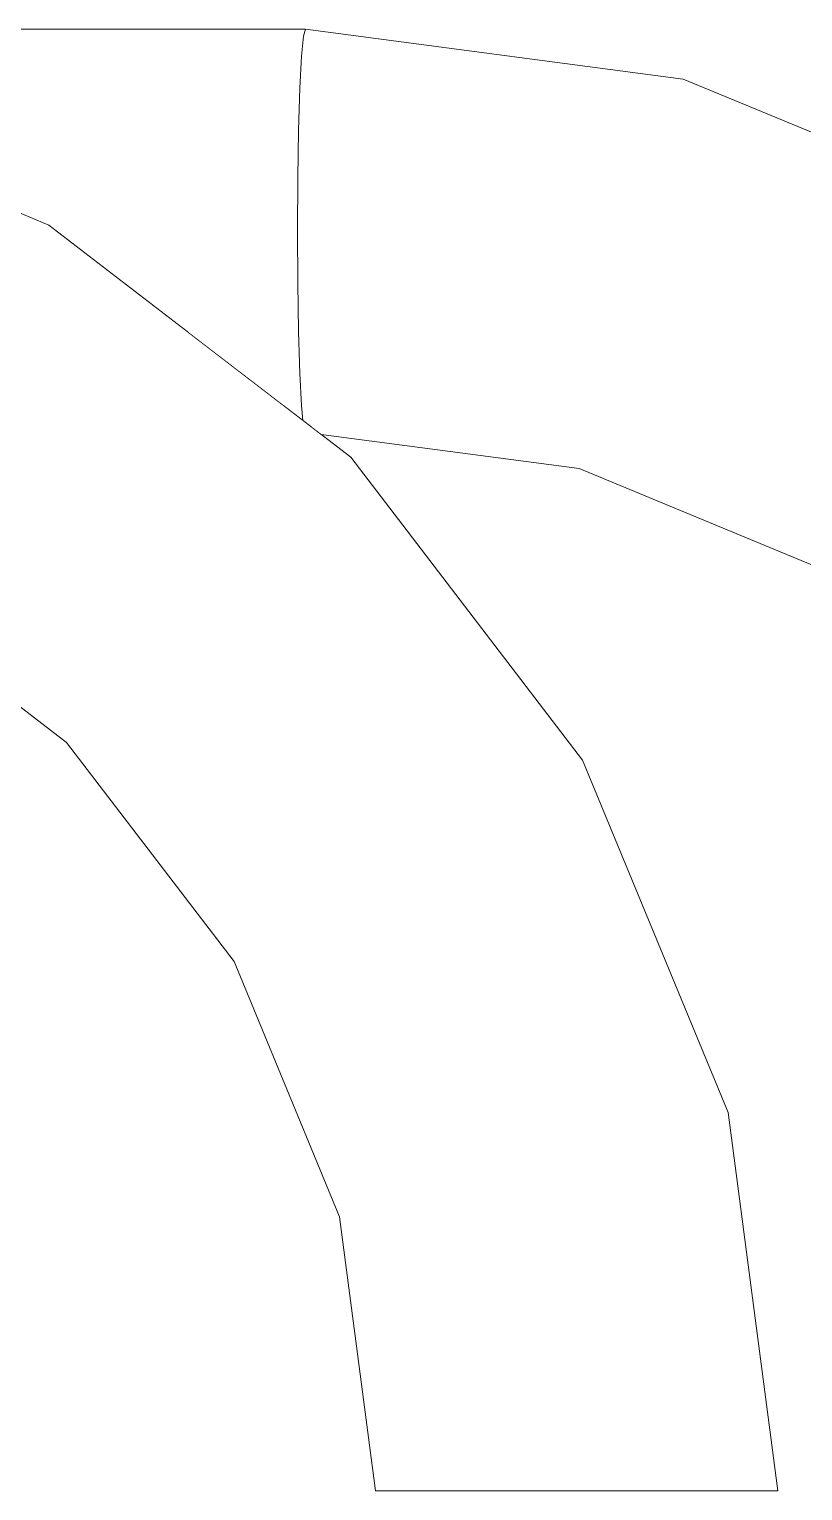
# Model space of a CAD drawing. Header units: millimetres. Extents: x -48147 to 1422273, y -494195 to 18123.
# Drawn here: x 1401705.9 to 1401736.6, y -488314.8 to -488256.8 of the extents above; entities that cross this region are included whole.
import ezdxf

# ---------------------------------------------------------------- set-up
doc = ezdxf.new("R2010")
doc.units = ezdxf.units.MM
doc.header["$MEASUREMENT"] = 0
doc.linetypes.add('Wipeout_Contour', pattern=[1000, 0, -1000])
doc.layers.add('New_A-35-M_FFE_Sanitary', color=7, linetype='Continuous')
doc.layers.add('New_A-35-M_FFE_Sanitary_Pen_No__64', color=7, linetype='Continuous', lineweight=20, true_color=0x606060)

# ---------------------------------------------------------------- blocks, each defined once
blk = doc.blocks.new('Section Elem_199_2', base_point=(1383917.507, -489195.031))
at = {"color": 254, "linetype": 'Wipeout_Contour', "lineweight": 0, "ltscale": 5937206.781143527}
blk.add_wipeout([(1401716.872, -488256.771), (1401677.755, -488256.771), (1401679.821, -488257.043), (1401716.792, -488257.043)], dxfattribs=at).dxf.layer = 'New_A-35-M_FFE_Sanitary'
at = {"color": 254, "linetype": 'Wipeout_Contour', "lineweight": 0, "ltscale": 5937214.904181817}
blk.add_wipeout([(1401716.792, -488257.043), (1401679.821, -488257.043), (1401685.877, -488257.843), (1401716.716, -488257.843)], dxfattribs=at).dxf.layer = 'New_A-35-M_FFE_Sanitary'
at = {"layer": 'New_A-35-M_FFE_Sanitary_Pen_No__64', "linetype": 'Continuous'}
blk.add_line((1401716.872, -488256.771), (1401677.755, -488256.771), dxfattribs=at)
at = {"color": 254, "linetype": 'Wipeout_Contour', "lineweight": 0, "ltscale": 7421526.927416839}
blk.add_wipeout([(1401685.877, -488257.843), (1401692.732, -488258.747), (1401693.615, -488259.114), (1401716.652, -488259.114), (1401716.716, -488257.843)], dxfattribs=at).dxf.layer = 'New_A-35-M_FFE_Sanitary'
at = {"color": 254, "linetype": 'Wipeout_Contour', "lineweight": 0, "ltscale": 5937242.046630045}
blk.add_wipeout([(1401693.615, -488259.114), (1401697.606, -488260.771), (1401716.602, -488260.771), (1401716.652, -488259.114)], dxfattribs=at).dxf.layer = 'New_A-35-M_FFE_Sanitary'
at = {"color": 254, "linetype": 'Wipeout_Contour', "lineweight": 0, "ltscale": 5937252.419047493}
blk.add_wipeout([(1401716.602, -488260.771), (1401697.606, -488260.771), (1401702.253, -488262.7), (1401716.571, -488262.7)], dxfattribs=at).dxf.layer = 'New_A-35-M_FFE_Sanitary'
at = {"color": 254, "linetype": 'Wipeout_Contour', "lineweight": 0, "ltscale": 7421576.696858611}
blk.add_wipeout([(1401716.571, -488262.7), (1401702.253, -488262.7), (1401706.688, -488264.541), (1401706.986, -488264.771), (1401716.56, -488264.771)], dxfattribs=at).dxf.layer = 'New_A-35-M_FFE_Sanitary'
at = {"color": 254, "linetype": 'Wipeout_Contour', "lineweight": 0, "ltscale": 5937273.570445381}
blk.add_wipeout([(1401706.986, -488264.771), (1401709.678, -488266.841), (1401716.571, -488266.841), (1401716.56, -488264.771)], dxfattribs=at).dxf.layer = 'New_A-35-M_FFE_Sanitary'
at = {"color": 254, "linetype": 'Wipeout_Contour', "lineweight": 0, "ltscale": 5937281.079116353}
blk.add_wipeout([(1401709.678, -488266.841), (1401712.187, -488268.771), (1401716.602, -488268.771), (1401716.571, -488266.841)], dxfattribs=at).dxf.layer = 'New_A-35-M_FFE_Sanitary'
at = {"color": 254, "linetype": 'Wipeout_Contour', "lineweight": 0, "ltscale": 5937287.810927195}
blk.add_wipeout([(1401712.187, -488268.771), (1401714.341, -488270.428), (1401716.652, -488270.428), (1401716.602, -488268.771)], dxfattribs=at).dxf.layer = 'New_A-35-M_FFE_Sanitary'
at = {"color": 254, "linetype": 'Wipeout_Contour', "lineweight": 0, "ltscale": 5937293.254244097}
blk.add_wipeout([(1401714.341, -488270.428), (1401715.994, -488271.699), (1401716.716, -488271.699), (1401716.652, -488270.428)], dxfattribs=at).dxf.layer = 'New_A-35-M_FFE_Sanitary'
at = {"color": 254, "linetype": 'Wipeout_Contour', "lineweight": 0, "ltscale": 4452972.281276679}
blk.add_wipeout([(1401716.716, -488271.699), (1401715.994, -488271.699), (1401716.773, -488272.298)], dxfattribs=at).dxf.layer = 'New_A-35-M_FFE_Sanitary'
blk = doc.blocks.new('Section Elem_200_2', base_point=(1383917.507, -489195.031))
at = {"color": 254, "linetype": 'Wipeout_Contour', "lineweight": 0, "ltscale": 5937367.951532752}
blk.add_wipeout([(1401731.872, -488258.747), (1401731.721, -488259.01), (1401745.633, -488264.777), (1401745.85, -488264.541)], dxfattribs=at).dxf.layer = 'New_A-35-M_FFE_Sanitary'
at = {"color": 254, "linetype": 'Wipeout_Contour', "lineweight": 0, "ltscale": 5937367.546314968}
blk.add_wipeout([(1401731.439, -488259.782), (1401745.159, -488265.47), (1401745.633, -488264.777), (1401731.721, -488259.01)], dxfattribs=at).dxf.layer = 'New_A-35-M_FFE_Sanitary'
at = {"color": 254, "linetype": 'Wipeout_Contour', "lineweight": 0, "ltscale": 5937308.249322643}
blk.add_wipeout([(1401716.872, -488256.771), (1401716.792, -488257.043), (1401731.721, -488259.01), (1401731.872, -488258.747)], dxfattribs=at).dxf.layer = 'New_A-35-M_FFE_Sanitary'
at = {"color": 254, "linetype": 'Wipeout_Contour', "lineweight": 0, "ltscale": 5937367.057044899}
blk.add_wipeout([(1401731.046, -488261.01), (1401744.459, -488266.571), (1401745.159, -488265.47), (1401731.439, -488259.782)], dxfattribs=at).dxf.layer = 'New_A-35-M_FFE_Sanitary'
at = {"color": 254, "linetype": 'Wipeout_Contour', "lineweight": 0, "ltscale": 5937308.39652738}
blk.add_wipeout([(1401716.716, -488257.843), (1401731.439, -488259.782), (1401731.721, -488259.01), (1401716.792, -488257.043)], dxfattribs=at).dxf.layer = 'New_A-35-M_FFE_Sanitary'
at = {"color": 254, "linetype": 'Wipeout_Contour', "lineweight": 0, "ltscale": 5937366.517459519}
blk.add_wipeout([(1401730.568, -488262.611), (1401743.582, -488268.005), (1401744.459, -488266.571), (1401731.046, -488261.01)], dxfattribs=at).dxf.layer = 'New_A-35-M_FFE_Sanitary'
at = {"layer": 'New_A-35-M_FFE_Sanitary_Pen_No__64', "linetype": 'Continuous'}
blk.add_line((1401716.872, -488256.771), (1401716.792, -488257.043), dxfattribs=at)
at = {"color": 254, "linetype": 'Wipeout_Contour', "lineweight": 0, "ltscale": 5937308.974869546}
blk.add_wipeout([(1401716.652, -488259.114), (1401731.046, -488261.01), (1401731.439, -488259.782), (1401716.716, -488257.843)], dxfattribs=at).dxf.layer = 'New_A-35-M_FFE_Sanitary'
at = {"color": 254, "linetype": 'Wipeout_Contour', "lineweight": 0, "ltscale": 5937365.964596809}
blk.add_wipeout([(1401730.038, -488264.475), (1401742.586, -488269.676), (1401743.582, -488268.005), (1401730.568, -488262.611)], dxfattribs=at).dxf.layer = 'New_A-35-M_FFE_Sanitary'
at = {"layer": 'New_A-35-M_FFE_Sanitary_Pen_No__64', "linetype": 'Continuous'}
for p, q in [((1401716.792, -488257.043), (1401716.716, -488257.843)), ((1401716.872, -488256.771), (1401731.872, -488258.747))]:
    blk.add_line(p, q, dxfattribs=at)
at = {"color": 254, "linetype": 'Wipeout_Contour', "lineweight": 0, "ltscale": 5937309.945464812}
blk.add_wipeout([(1401716.602, -488260.771), (1401730.568, -488262.611), (1401731.046, -488261.01), (1401716.652, -488259.114)], dxfattribs=at).dxf.layer = 'New_A-35-M_FFE_Sanitary'
at = {"color": 254, "linetype": 'Wipeout_Contour', "lineweight": 0, "ltscale": 5937365.436234459}
blk.add_wipeout([(1401729.491, -488266.475), (1401741.541, -488271.47), (1401742.586, -488269.676), (1401730.038, -488264.475)], dxfattribs=at).dxf.layer = 'New_A-35-M_FFE_Sanitary'
at = {"layer": 'New_A-35-M_FFE_Sanitary_Pen_No__64', "linetype": 'Continuous'}
for p, q in [((1401716.716, -488257.843), (1401716.652, -488259.114)), ((1401731.872, -488258.747), (1401745.85, -488264.541))]:
    blk.add_line(p, q, dxfattribs=at)
at = {"color": 254, "linetype": 'Wipeout_Contour', "lineweight": 0, "ltscale": 5937311.242441244}
blk.add_wipeout([(1401716.571, -488262.7), (1401730.038, -488264.475), (1401730.568, -488262.611), (1401716.602, -488260.771)], dxfattribs=at).dxf.layer = 'New_A-35-M_FFE_Sanitary'
at = {"color": 254, "linetype": 'Wipeout_Contour', "lineweight": 0, "ltscale": 5937364.968292471}
blk.add_wipeout([(1401728.967, -488268.475), (1401740.518, -488273.263), (1401741.541, -488271.47), (1401729.491, -488266.475)], dxfattribs=at).dxf.layer = 'New_A-35-M_FFE_Sanitary'
at = {"layer": 'New_A-35-M_FFE_Sanitary_Pen_No__64', "linetype": 'Continuous'}
blk.add_line((1401716.652, -488259.114), (1401716.602, -488260.771), dxfattribs=at)
at = {"color": 254, "linetype": 'Wipeout_Contour', "lineweight": 0, "ltscale": 5937312.777473446}
blk.add_wipeout([(1401716.56, -488264.771), (1401729.491, -488266.475), (1401730.038, -488264.475), (1401716.571, -488262.7)], dxfattribs=at).dxf.layer = 'New_A-35-M_FFE_Sanitary'
at = {"color": 254, "linetype": 'Wipeout_Contour', "lineweight": 0, "ltscale": 5937364.592383355}
blk.add_wipeout([(1401728.499, -488270.338), (1401739.585, -488274.934), (1401740.518, -488273.263), (1401728.967, -488268.475)], dxfattribs=at).dxf.layer = 'New_A-35-M_FFE_Sanitary'
at = {"layer": 'New_A-35-M_FFE_Sanitary_Pen_No__64', "linetype": 'Continuous'}
blk.add_line((1401716.602, -488260.771), (1401716.571, -488262.7), dxfattribs=at)
at = {"color": 254, "linetype": 'Wipeout_Contour', "lineweight": 0, "ltscale": 5937314.444236142}
blk.add_wipeout([(1401716.571, -488266.841), (1401728.967, -488268.475), (1401729.491, -488266.475), (1401716.56, -488264.771)], dxfattribs=at).dxf.layer = 'New_A-35-M_FFE_Sanitary'
at = {"color": 254, "linetype": 'Wipeout_Contour', "lineweight": 0, "ltscale": 5937364.333687258}
blk.add_wipeout([(1401728.12, -488271.939), (1401738.806, -488276.369), (1401739.585, -488274.934), (1401728.499, -488270.338)], dxfattribs=at).dxf.layer = 'New_A-35-M_FFE_Sanitary'
at = {"layer": 'New_A-35-M_FFE_Sanitary_Pen_No__64', "linetype": 'Continuous'}
blk.add_line((1401716.571, -488262.7), (1401716.56, -488264.771), dxfattribs=at)
at = {"color": 254, "linetype": 'Wipeout_Contour', "lineweight": 0, "ltscale": 5937316.128650194}
blk.add_wipeout([(1401716.602, -488268.771), (1401728.499, -488270.338), (1401728.967, -488268.475), (1401716.571, -488266.841)], dxfattribs=at).dxf.layer = 'New_A-35-M_FFE_Sanitary'
at = {"color": 254, "linetype": 'Wipeout_Contour', "lineweight": 0, "ltscale": 5937364.209306212}
blk.add_wipeout([(1401727.856, -488273.167), (1401738.236, -488277.47), (1401738.806, -488276.369), (1401728.12, -488271.939)], dxfattribs=at).dxf.layer = 'New_A-35-M_FFE_Sanitary'
at = {"layer": 'New_A-35-M_FFE_Sanitary_Pen_No__64', "linetype": 'Continuous'}
blk.add_line((1401716.56, -488264.771), (1401716.571, -488266.841), dxfattribs=at)
at = {"color": 254, "linetype": 'Wipeout_Contour', "lineweight": 0, "ltscale": 5937317.717066058}
blk.add_wipeout([(1401716.652, -488270.428), (1401728.12, -488271.939), (1401728.499, -488270.338), (1401716.602, -488268.771)], dxfattribs=at).dxf.layer = 'New_A-35-M_FFE_Sanitary'
at = {"color": 254, "linetype": 'Wipeout_Contour', "lineweight": 0, "ltscale": 5937364.227209652}
blk.add_wipeout([(1401727.724, -488273.939), (1401737.912, -488278.162), (1401738.236, -488277.47), (1401727.856, -488273.167)], dxfattribs=at).dxf.layer = 'New_A-35-M_FFE_Sanitary'
at = {"layer": 'New_A-35-M_FFE_Sanitary_Pen_No__64', "linetype": 'Continuous'}
blk.add_line((1401716.571, -488266.841), (1401716.602, -488268.771), dxfattribs=at)
at = {"color": 254, "linetype": 'Wipeout_Contour', "lineweight": 0, "ltscale": 5937319.100879611}
blk.add_wipeout([(1401716.716, -488271.699), (1401727.856, -488273.167), (1401728.12, -488271.939), (1401716.652, -488270.428)], dxfattribs=at).dxf.layer = 'New_A-35-M_FFE_Sanitary'
at = {"color": 254, "linetype": 'Wipeout_Contour', "lineweight": 0, "ltscale": 5937364.383917889}
blk.add_wipeout([(1401737.912, -488278.162), (1401727.724, -488273.939), (1401727.735, -488274.202), (1401737.856, -488278.398)], dxfattribs=at).dxf.layer = 'New_A-35-M_FFE_Sanitary'
at = {"layer": 'New_A-35-M_FFE_Sanitary_Pen_No__64', "linetype": 'Continuous'}
blk.add_line((1401716.602, -488268.771), (1401716.652, -488270.428), dxfattribs=at)
at = {"color": 254, "linetype": 'Wipeout_Contour', "lineweight": 0, "ltscale": 7421645.522532217}
blk.add_wipeout([(1401716.716, -488271.699), (1401716.773, -488272.298), (1401717.083, -488272.537), (1401727.724, -488273.939), (1401727.856, -488273.167)], dxfattribs=at).dxf.layer = 'New_A-35-M_FFE_Sanitary'
at = {"layer": 'New_A-35-M_FFE_Sanitary_Pen_No__64', "linetype": 'Continuous'}
for p, q in [((1401716.652, -488270.428), (1401716.716, -488271.699)), ((1401716.716, -488271.699), (1401716.773, -488272.298))]:
    blk.add_line(p, q, dxfattribs=at)
at = {"color": 254, "linetype": 'Wipeout_Contour', "lineweight": 0, "ltscale": 5937321.779237602}
blk.add_wipeout([(1401727.724, -488273.939), (1401717.083, -488272.537), (1401717.494, -488272.853), (1401727.735, -488274.202)], dxfattribs=at).dxf.layer = 'New_A-35-M_FFE_Sanitary'
at = {"layer": 'New_A-35-M_FFE_Sanitary_Pen_No__64', "linetype": 'Continuous'}
for p, q in [((1401717.494, -488272.853), (1401727.735, -488274.202)), ((1401727.735, -488274.202), (1401737.856, -488278.398))]:
    blk.add_line(p, q, dxfattribs=at)
blk = doc.blocks.new('Section Elem_204_2', base_point=(1383917.507, -489195.031))
at = {"color": 254, "linetype": 'Wipeout_Contour', "lineweight": 0, "ltscale": 5937411.446526105}
blk.add_wipeout([(1401733.244, -488299.83), (1401735.207, -488314.771), (1401735.62, -488314.771), (1401733.648, -488299.759)], dxfattribs=at).dxf.layer = 'New_A-35-M_FFE_Sanitary'
at = {"color": 254, "linetype": 'Wipeout_Contour', "lineweight": 0, "ltscale": 5937409.045090386}
blk.add_wipeout([(1401733.244, -488299.83), (1401732.342, -488300.037), (1401734.278, -488314.771), (1401735.207, -488314.771)], dxfattribs=at).dxf.layer = 'New_A-35-M_FFE_Sanitary'
at = {"layer": 'New_A-35-M_FFE_Sanitary_Pen_No__64', "linetype": 'Continuous'}
blk.add_line((1401735.62, -488314.771), (1401735.207, -488314.771), dxfattribs=at)
at = {"color": 254, "linetype": 'Wipeout_Contour', "lineweight": 0, "ltscale": 5937404.930195749}
blk.add_wipeout([(1401731.004, -488300.366), (1401732.896, -488314.771), (1401734.278, -488314.771), (1401732.342, -488300.037)], dxfattribs=at).dxf.layer = 'New_A-35-M_FFE_Sanitary'
at = {"layer": 'New_A-35-M_FFE_Sanitary_Pen_No__64', "linetype": 'Continuous'}
blk.add_line((1401735.207, -488314.771), (1401734.278, -488314.771), dxfattribs=at)
at = {"color": 254, "linetype": 'Wipeout_Contour', "lineweight": 0, "ltscale": 5937377.804389545}
blk.add_wipeout([(1401727.491, -488285.907), (1401733.244, -488299.83), (1401733.648, -488299.759), (1401727.868, -488285.771)], dxfattribs=at).dxf.layer = 'New_A-35-M_FFE_Sanitary'
at = {"color": 254, "linetype": 'Wipeout_Contour', "lineweight": 0, "ltscale": 5937399.383226592}
blk.add_wipeout([(1401729.321, -488300.795), (1401731.156, -488314.771), (1401732.896, -488314.771), (1401731.004, -488300.366)], dxfattribs=at).dxf.layer = 'New_A-35-M_FFE_Sanitary'
at = {"layer": 'New_A-35-M_FFE_Sanitary_Pen_No__64', "linetype": 'Continuous'}
for p, q in [((1401733.648, -488299.759), (1401735.62, -488314.771)), ((1401734.278, -488314.771), (1401732.896, -488314.771))]:
    blk.add_line(p, q, dxfattribs=at)
at = {"color": 254, "linetype": 'Wipeout_Contour', "lineweight": 0, "ltscale": 5937375.716459744}
blk.add_wipeout([(1401727.491, -488285.907), (1401726.668, -488286.307), (1401732.342, -488300.037), (1401733.244, -488299.83)], dxfattribs=at).dxf.layer = 'New_A-35-M_FFE_Sanitary'
at = {"color": 254, "linetype": 'Wipeout_Contour', "lineweight": 0, "ltscale": 5937392.782729095}
blk.add_wipeout([(1401727.407, -488301.294), (1401729.177, -488314.771), (1401731.156, -488314.771), (1401729.321, -488300.795)], dxfattribs=at).dxf.layer = 'New_A-35-M_FFE_Sanitary'
at = {"layer": 'New_A-35-M_FFE_Sanitary_Pen_No__64', "linetype": 'Continuous'}
blk.add_line((1401732.896, -488314.771), (1401731.156, -488314.771), dxfattribs=at)
at = {"color": 254, "linetype": 'Wipeout_Contour', "lineweight": 0, "ltscale": 5937332.518941969}
blk.add_wipeout([(1401718.338, -488273.951), (1401727.491, -488285.907), (1401727.868, -488285.771), (1401718.672, -488273.759)], dxfattribs=at).dxf.layer = 'New_A-35-M_FFE_Sanitary'
at = {"color": 254, "linetype": 'Wipeout_Contour', "lineweight": 0, "ltscale": 5937372.205790595}
blk.add_wipeout([(1401725.457, -488286.942), (1401731.004, -488300.366), (1401732.342, -488300.037), (1401726.668, -488286.307)], dxfattribs=at).dxf.layer = 'New_A-35-M_FFE_Sanitary'
at = {"color": 254, "linetype": 'Wipeout_Contour', "lineweight": 0, "ltscale": 5937385.578782934}
blk.add_wipeout([(1401725.393, -488301.83), (1401727.092, -488314.771), (1401729.177, -488314.771), (1401727.407, -488301.294)], dxfattribs=at).dxf.layer = 'New_A-35-M_FFE_Sanitary'
at = {"layer": 'New_A-35-M_FFE_Sanitary_Pen_No__64', "linetype": 'Continuous'}
blk.add_line((1401731.156, -488314.771), (1401729.177, -488314.771), dxfattribs=at)
at = {"color": 254, "linetype": 'Wipeout_Contour', "lineweight": 0, "ltscale": 5937330.850932067}
blk.add_wipeout([(1401717.643, -488274.516), (1401726.668, -488286.307), (1401727.491, -488285.907), (1401718.338, -488273.951)], dxfattribs=at).dxf.layer = 'New_A-35-M_FFE_Sanitary'
at = {"color": 254, "linetype": 'Wipeout_Contour', "lineweight": 0, "ltscale": 5937367.512194274}
blk.add_wipeout([(1401723.938, -488287.771), (1401729.321, -488300.795), (1401731.004, -488300.366), (1401725.457, -488286.942)], dxfattribs=at).dxf.layer = 'New_A-35-M_FFE_Sanitary'
at = {"color": 254, "linetype": 'Wipeout_Contour', "lineweight": 0, "ltscale": 5937378.262399704}
blk.add_wipeout([(1401723.416, -488302.366), (1401725.045, -488314.771), (1401727.092, -488314.771), (1401725.393, -488301.83)], dxfattribs=at).dxf.layer = 'New_A-35-M_FFE_Sanitary'
at = {"layer": 'New_A-35-M_FFE_Sanitary_Pen_No__64', "linetype": 'Continuous'}
blk.add_line((1401729.177, -488314.771), (1401727.092, -488314.771), dxfattribs=at)
at = {"color": 254, "linetype": 'Wipeout_Contour', "lineweight": 0, "ltscale": 5937278.676398806}
blk.add_wipeout([(1401706.41, -488264.777), (1401718.338, -488273.951), (1401718.672, -488273.759), (1401706.688, -488264.541)], dxfattribs=at).dxf.layer = 'New_A-35-M_FFE_Sanitary'
at = {"color": 254, "linetype": 'Wipeout_Contour', "lineweight": 0, "ltscale": 5937328.151229062}
blk.add_wipeout([(1401716.633, -488275.415), (1401725.457, -488286.942), (1401726.668, -488286.307), (1401717.643, -488274.516)], dxfattribs=at).dxf.layer = 'New_A-35-M_FFE_Sanitary'
at = {"color": 254, "linetype": 'Wipeout_Contour', "lineweight": 0, "ltscale": 5937361.955945739}
blk.add_wipeout([(1401722.217, -488288.736), (1401727.407, -488301.294), (1401729.321, -488300.795), (1401723.938, -488287.771)], dxfattribs=at).dxf.layer = 'New_A-35-M_FFE_Sanitary'
at = {"color": 254, "linetype": 'Wipeout_Contour', "lineweight": 0, "ltscale": 5937371.332089486}
blk.add_wipeout([(1401721.611, -488302.865), (1401723.175, -488314.771), (1401725.045, -488314.771), (1401723.416, -488302.366)], dxfattribs=at).dxf.layer = 'New_A-35-M_FFE_Sanitary'
at = {"layer": 'New_A-35-M_FFE_Sanitary_Pen_No__64', "linetype": 'Continuous'}
for p, q in [((1401727.868, -488285.771), (1401733.648, -488299.759)), ((1401727.092, -488314.771), (1401725.045, -488314.771))]:
    blk.add_line(p, q, dxfattribs=at)
at = {"color": 254, "linetype": 'Wipeout_Contour', "lineweight": 0, "ltscale": 5937277.507246416}
blk.add_wipeout([(1401705.88, -488265.47), (1401717.643, -488274.516), (1401718.338, -488273.951), (1401706.41, -488264.777)], dxfattribs=at).dxf.layer = 'New_A-35-M_FFE_Sanitary'
at = {"color": 254, "linetype": 'Wipeout_Contour', "lineweight": 0, "ltscale": 5937324.604249071}
blk.add_wipeout([(1401715.377, -488276.587), (1401723.938, -488287.771), (1401725.457, -488286.942), (1401716.633, -488275.415)], dxfattribs=at).dxf.layer = 'New_A-35-M_FFE_Sanitary'
at = {"color": 254, "linetype": 'Wipeout_Contour', "lineweight": 0, "ltscale": 5937355.915931557}
blk.add_wipeout([(1401720.409, -488289.771), (1401725.393, -488301.83), (1401727.407, -488301.294), (1401722.217, -488288.736)], dxfattribs=at).dxf.layer = 'New_A-35-M_FFE_Sanitary'
at = {"color": 254, "linetype": 'Wipeout_Contour', "lineweight": 0, "ltscale": 5937365.259888973}
blk.add_wipeout([(1401720.101, -488303.294), (1401721.609, -488314.771), (1401723.175, -488314.771), (1401721.611, -488302.865)], dxfattribs=at).dxf.layer = 'New_A-35-M_FFE_Sanitary'
at = {"layer": 'New_A-35-M_FFE_Sanitary_Pen_No__64', "linetype": 'Continuous'}
blk.add_line((1401725.045, -488314.771), (1401723.175, -488314.771), dxfattribs=at)
at = {"color": 254, "linetype": 'Wipeout_Contour', "lineweight": 0, "ltscale": 5937219.945896949}
blk.add_wipeout([(1401692.52, -488259.01), (1401706.41, -488264.777), (1401706.688, -488264.541), (1401692.732, -488258.747)], dxfattribs=at).dxf.layer = 'New_A-35-M_FFE_Sanitary'
at = {"color": 254, "linetype": 'Wipeout_Contour', "lineweight": 0, "ltscale": 5937275.771183887}
blk.add_wipeout([(1401705.133, -488266.571), (1401716.633, -488275.415), (1401717.643, -488274.516), (1401705.88, -488265.47)], dxfattribs=at).dxf.layer = 'New_A-35-M_FFE_Sanitary'
at = {"color": 254, "linetype": 'Wipeout_Contour', "lineweight": 0, "ltscale": 5937320.452038881}
blk.add_wipeout([(1401713.961, -488277.951), (1401722.217, -488288.736), (1401723.938, -488287.771), (1401715.377, -488276.587)], dxfattribs=at).dxf.layer = 'New_A-35-M_FFE_Sanitary'
at = {"color": 254, "linetype": 'Wipeout_Contour', "lineweight": 0, "ltscale": 5937349.803809873}
blk.add_wipeout([(1401718.639, -488290.806), (1401723.416, -488302.366), (1401725.393, -488301.83), (1401720.409, -488289.771)], dxfattribs=at).dxf.layer = 'New_A-35-M_FFE_Sanitary'
at = {"color": 254, "linetype": 'Wipeout_Contour', "lineweight": 0, "ltscale": 5937360.459149143}
blk.add_wipeout([(1401718.989, -488303.623), (1401720.453, -488314.771), (1401721.609, -488314.771), (1401720.101, -488303.294)], dxfattribs=at).dxf.layer = 'New_A-35-M_FFE_Sanitary'
at = {"layer": 'New_A-35-M_FFE_Sanitary_Pen_No__64', "linetype": 'Continuous'}
blk.add_line((1401723.175, -488314.771), (1401721.609, -488314.771), dxfattribs=at)
at = {"color": 254, "linetype": 'Wipeout_Contour', "lineweight": 0, "ltscale": 5937219.320683657}
blk.add_wipeout([(1401692.182, -488259.782), (1401705.88, -488265.47), (1401706.41, -488264.777), (1401692.52, -488259.01)], dxfattribs=at).dxf.layer = 'New_A-35-M_FFE_Sanitary'
at = {"color": 254, "linetype": 'Wipeout_Contour', "lineweight": 0, "ltscale": 5937273.586910075}
blk.add_wipeout([(1401704.219, -488268.005), (1401715.377, -488276.587), (1401716.633, -488275.415), (1401705.133, -488266.571)], dxfattribs=at).dxf.layer = 'New_A-35-M_FFE_Sanitary'
at = {"color": 254, "linetype": 'Wipeout_Contour', "lineweight": 0, "ltscale": 5937315.977736205}
blk.add_wipeout([(1401712.482, -488279.415), (1401720.409, -488289.771), (1401722.217, -488288.736), (1401713.961, -488277.951)], dxfattribs=at).dxf.layer = 'New_A-35-M_FFE_Sanitary'
at = {"color": 254, "linetype": 'Wipeout_Contour', "lineweight": 0, "ltscale": 5937344.035939857}
blk.add_wipeout([(1401717.026, -488291.771), (1401721.611, -488302.865), (1401723.416, -488302.366), (1401718.639, -488290.806)], dxfattribs=at).dxf.layer = 'New_A-35-M_FFE_Sanitary'
at = {"color": 254, "linetype": 'Wipeout_Contour', "lineweight": 0, "ltscale": 5937357.256200301}
blk.add_wipeout([(1401718.351, -488303.83), (1401719.788, -488314.771), (1401720.453, -488314.771), (1401718.989, -488303.623)], dxfattribs=at).dxf.layer = 'New_A-35-M_FFE_Sanitary'
at = {"layer": 'New_A-35-M_FFE_Sanitary_Pen_No__64', "linetype": 'Continuous'}
for p, q in [((1401692.732, -488258.747), (1401706.688, -488264.541)), ((1401721.609, -488314.771), (1401720.453, -488314.771))]:
    blk.add_line(p, q, dxfattribs=at)
at = {"color": 254, "linetype": 'Wipeout_Contour', "lineweight": 0, "ltscale": 5937271.103560869}
blk.add_wipeout([(1401703.202, -488269.676), (1401713.961, -488277.951), (1401715.377, -488276.587), (1401704.219, -488268.005)], dxfattribs=at).dxf.layer = 'New_A-35-M_FFE_Sanitary'
at = {"color": 254, "linetype": 'Wipeout_Contour', "lineweight": 0, "ltscale": 5937311.486240367}
blk.add_wipeout([(1401711.04, -488280.88), (1401718.639, -488290.806), (1401720.409, -488289.771), (1401712.482, -488279.415)], dxfattribs=at).dxf.layer = 'New_A-35-M_FFE_Sanitary'
at = {"color": 254, "linetype": 'Wipeout_Contour', "lineweight": 0, "ltscale": 5937339.004996324}
blk.add_wipeout([(1401715.682, -488292.599), (1401720.101, -488303.294), (1401721.611, -488302.865), (1401717.026, -488291.771)], dxfattribs=at).dxf.layer = 'New_A-35-M_FFE_Sanitary'
at = {"color": 254, "linetype": 'Wipeout_Contour', "lineweight": 0, "ltscale": 5937355.867562288}
blk.add_wipeout([(1401718.23, -488303.9), (1401719.657, -488314.771), (1401719.788, -488314.771), (1401718.351, -488303.83)], dxfattribs=at).dxf.layer = 'New_A-35-M_FFE_Sanitary'
at = {"layer": 'New_A-35-M_FFE_Sanitary_Pen_No__64', "linetype": 'Continuous'}
for p, q in [((1401719.788, -488314.771), (1401719.657, -488314.771)), ((1401720.453, -488314.771), (1401719.788, -488314.771))]:
    blk.add_line(p, q, dxfattribs=at)
at = {"color": 254, "linetype": 'Wipeout_Contour', "lineweight": 0, "ltscale": 5937268.490500031}
blk.add_wipeout([(1401702.151, -488271.47), (1401712.482, -488279.415), (1401713.961, -488277.951), (1401703.202, -488269.676)], dxfattribs=at).dxf.layer = 'New_A-35-M_FFE_Sanitary'
at = {"color": 254, "linetype": 'Wipeout_Contour', "lineweight": 0, "ltscale": 5937307.283412774}
blk.add_wipeout([(1401709.733, -488282.244), (1401717.026, -488291.771), (1401718.639, -488290.806), (1401711.04, -488280.88)], dxfattribs=at).dxf.layer = 'New_A-35-M_FFE_Sanitary'
at = {"color": 254, "linetype": 'Wipeout_Contour', "lineweight": 0, "ltscale": 5937335.053211257}
blk.add_wipeout([(1401715.682, -488292.599), (1401714.696, -488293.235), (1401718.989, -488303.623), (1401720.101, -488303.294)], dxfattribs=at).dxf.layer = 'New_A-35-M_FFE_Sanitary'
at = {"layer": 'New_A-35-M_FFE_Sanitary_Pen_No__64', "linetype": 'Continuous'}
blk.add_line((1401718.672, -488273.759), (1401727.868, -488285.771), dxfattribs=at)
at = {"color": 254, "linetype": 'Wipeout_Contour', "lineweight": 0, "ltscale": 5937265.925744039}
blk.add_wipeout([(1401701.136, -488273.263), (1401711.04, -488280.88), (1401712.482, -488279.415), (1401702.151, -488271.47)], dxfattribs=at).dxf.layer = 'New_A-35-M_FFE_Sanitary'
at = {"color": 254, "linetype": 'Wipeout_Contour', "lineweight": 0, "ltscale": 5937303.655234016}
blk.add_wipeout([(1401708.651, -488283.415), (1401715.682, -488292.599), (1401717.026, -488291.771), (1401709.733, -488282.244)], dxfattribs=at).dxf.layer = 'New_A-35-M_FFE_Sanitary'
at = {"color": 254, "linetype": 'Wipeout_Contour', "lineweight": 0, "ltscale": 5937332.449081947}
blk.add_wipeout([(1401714.138, -488293.635), (1401718.351, -488303.83), (1401718.989, -488303.623), (1401714.696, -488293.235)], dxfattribs=at).dxf.layer = 'New_A-35-M_FFE_Sanitary'
at = {"color": 254, "linetype": 'Wipeout_Contour', "lineweight": 0, "ltscale": 5937263.583815346}
blk.add_wipeout([(1401700.229, -488274.934), (1401709.733, -488282.244), (1401711.04, -488280.88), (1401701.136, -488273.263)], dxfattribs=at).dxf.layer = 'New_A-35-M_FFE_Sanitary'
at = {"color": 254, "linetype": 'Wipeout_Contour', "lineweight": 0, "ltscale": 5937300.848355204}
blk.add_wipeout([(1401707.867, -488284.314), (1401714.696, -488293.235), (1401715.682, -488292.599), (1401708.651, -488283.415)], dxfattribs=at).dxf.layer = 'New_A-35-M_FFE_Sanitary'
at = {"color": 254, "linetype": 'Wipeout_Contour', "lineweight": 0, "ltscale": 5937331.369161647}
blk.add_wipeout([(1401714.043, -488293.771), (1401718.23, -488303.9), (1401718.351, -488303.83), (1401714.138, -488293.635)], dxfattribs=at).dxf.layer = 'New_A-35-M_FFE_Sanitary'
at = {"layer": 'New_A-35-M_FFE_Sanitary_Pen_No__64', "linetype": 'Continuous'}
for p, q in [((1401706.688, -488264.541), (1401718.672, -488273.759)), ((1401718.23, -488303.9), (1401719.657, -488314.771))]:
    blk.add_line(p, q, dxfattribs=at)
at = {"color": 254, "linetype": 'Wipeout_Contour', "lineweight": 0, "ltscale": 5937261.623863792}
blk.add_wipeout([(1401699.489, -488276.369), (1401708.651, -488283.415), (1401709.733, -488282.244), (1401700.229, -488274.934)], dxfattribs=at).dxf.layer = 'New_A-35-M_FFE_Sanitary'
at = {"color": 254, "linetype": 'Wipeout_Contour', "lineweight": 0, "ltscale": 5937299.053390966}
blk.add_wipeout([(1401707.435, -488284.88), (1401714.138, -488293.635), (1401714.696, -488293.235), (1401707.867, -488284.314)], dxfattribs=at).dxf.layer = 'New_A-35-M_FFE_Sanitary'
at = {"color": 254, "linetype": 'Wipeout_Contour', "lineweight": 0, "ltscale": 5937260.178882711}
blk.add_wipeout([(1401698.968, -488277.47), (1401707.867, -488284.314), (1401708.651, -488283.415), (1401699.489, -488276.369)], dxfattribs=at).dxf.layer = 'New_A-35-M_FFE_Sanitary'
at = {"color": 254, "linetype": 'Wipeout_Contour', "lineweight": 0, "ltscale": 5937298.39211029}
blk.add_wipeout([(1401707.384, -488285.072), (1401714.043, -488293.771), (1401714.138, -488293.635), (1401707.435, -488284.88)], dxfattribs=at).dxf.layer = 'New_A-35-M_FFE_Sanitary'
at = {"layer": 'New_A-35-M_FFE_Sanitary_Pen_No__64', "linetype": 'Continuous'}
blk.add_line((1401714.043, -488293.771), (1401718.23, -488303.9), dxfattribs=at)
at = {"color": 254, "linetype": 'Wipeout_Contour', "lineweight": 0, "ltscale": 5937259.346769445}
blk.add_wipeout([(1401698.701, -488278.162), (1401707.435, -488284.88), (1401707.867, -488284.314), (1401698.968, -488277.47)], dxfattribs=at).dxf.layer = 'New_A-35-M_FFE_Sanitary'
at = {"color": 254, "linetype": 'Wipeout_Contour', "lineweight": 0, "ltscale": 5937259.182666839}
blk.add_wipeout([(1401698.706, -488278.398), (1401707.384, -488285.072), (1401707.435, -488284.88), (1401698.701, -488278.162)], dxfattribs=at).dxf.layer = 'New_A-35-M_FFE_Sanitary'
at = {"layer": 'New_A-35-M_FFE_Sanitary_Pen_No__64', "linetype": 'Continuous'}
for p, q in [((1401698.706, -488278.398), (1401707.384, -488285.072)), ((1401707.384, -488285.072), (1401714.043, -488293.771))]:
    blk.add_line(p, q, dxfattribs=at)

msp = doc.modelspace()

# ---------------------------------------------------------------- block references
at = {"layer": 'New_A-35-M_FFE_Sanitary'}
msp.add_blockref('Section Elem_199_2', (1383917.507, -489195.031), dxfattribs=at)

# ---------------------------------------------------------------- next in the draw order: block references
msp.add_blockref('Section Elem_200_2', (1383917.507, -489195.031), dxfattribs=at)

# ---------------------------------------------------------------- next in the draw order: block references
msp.add_blockref('Section Elem_204_2', (1383917.507, -489195.031), dxfattribs=at)

doc.saveas('drawing.dxf')
